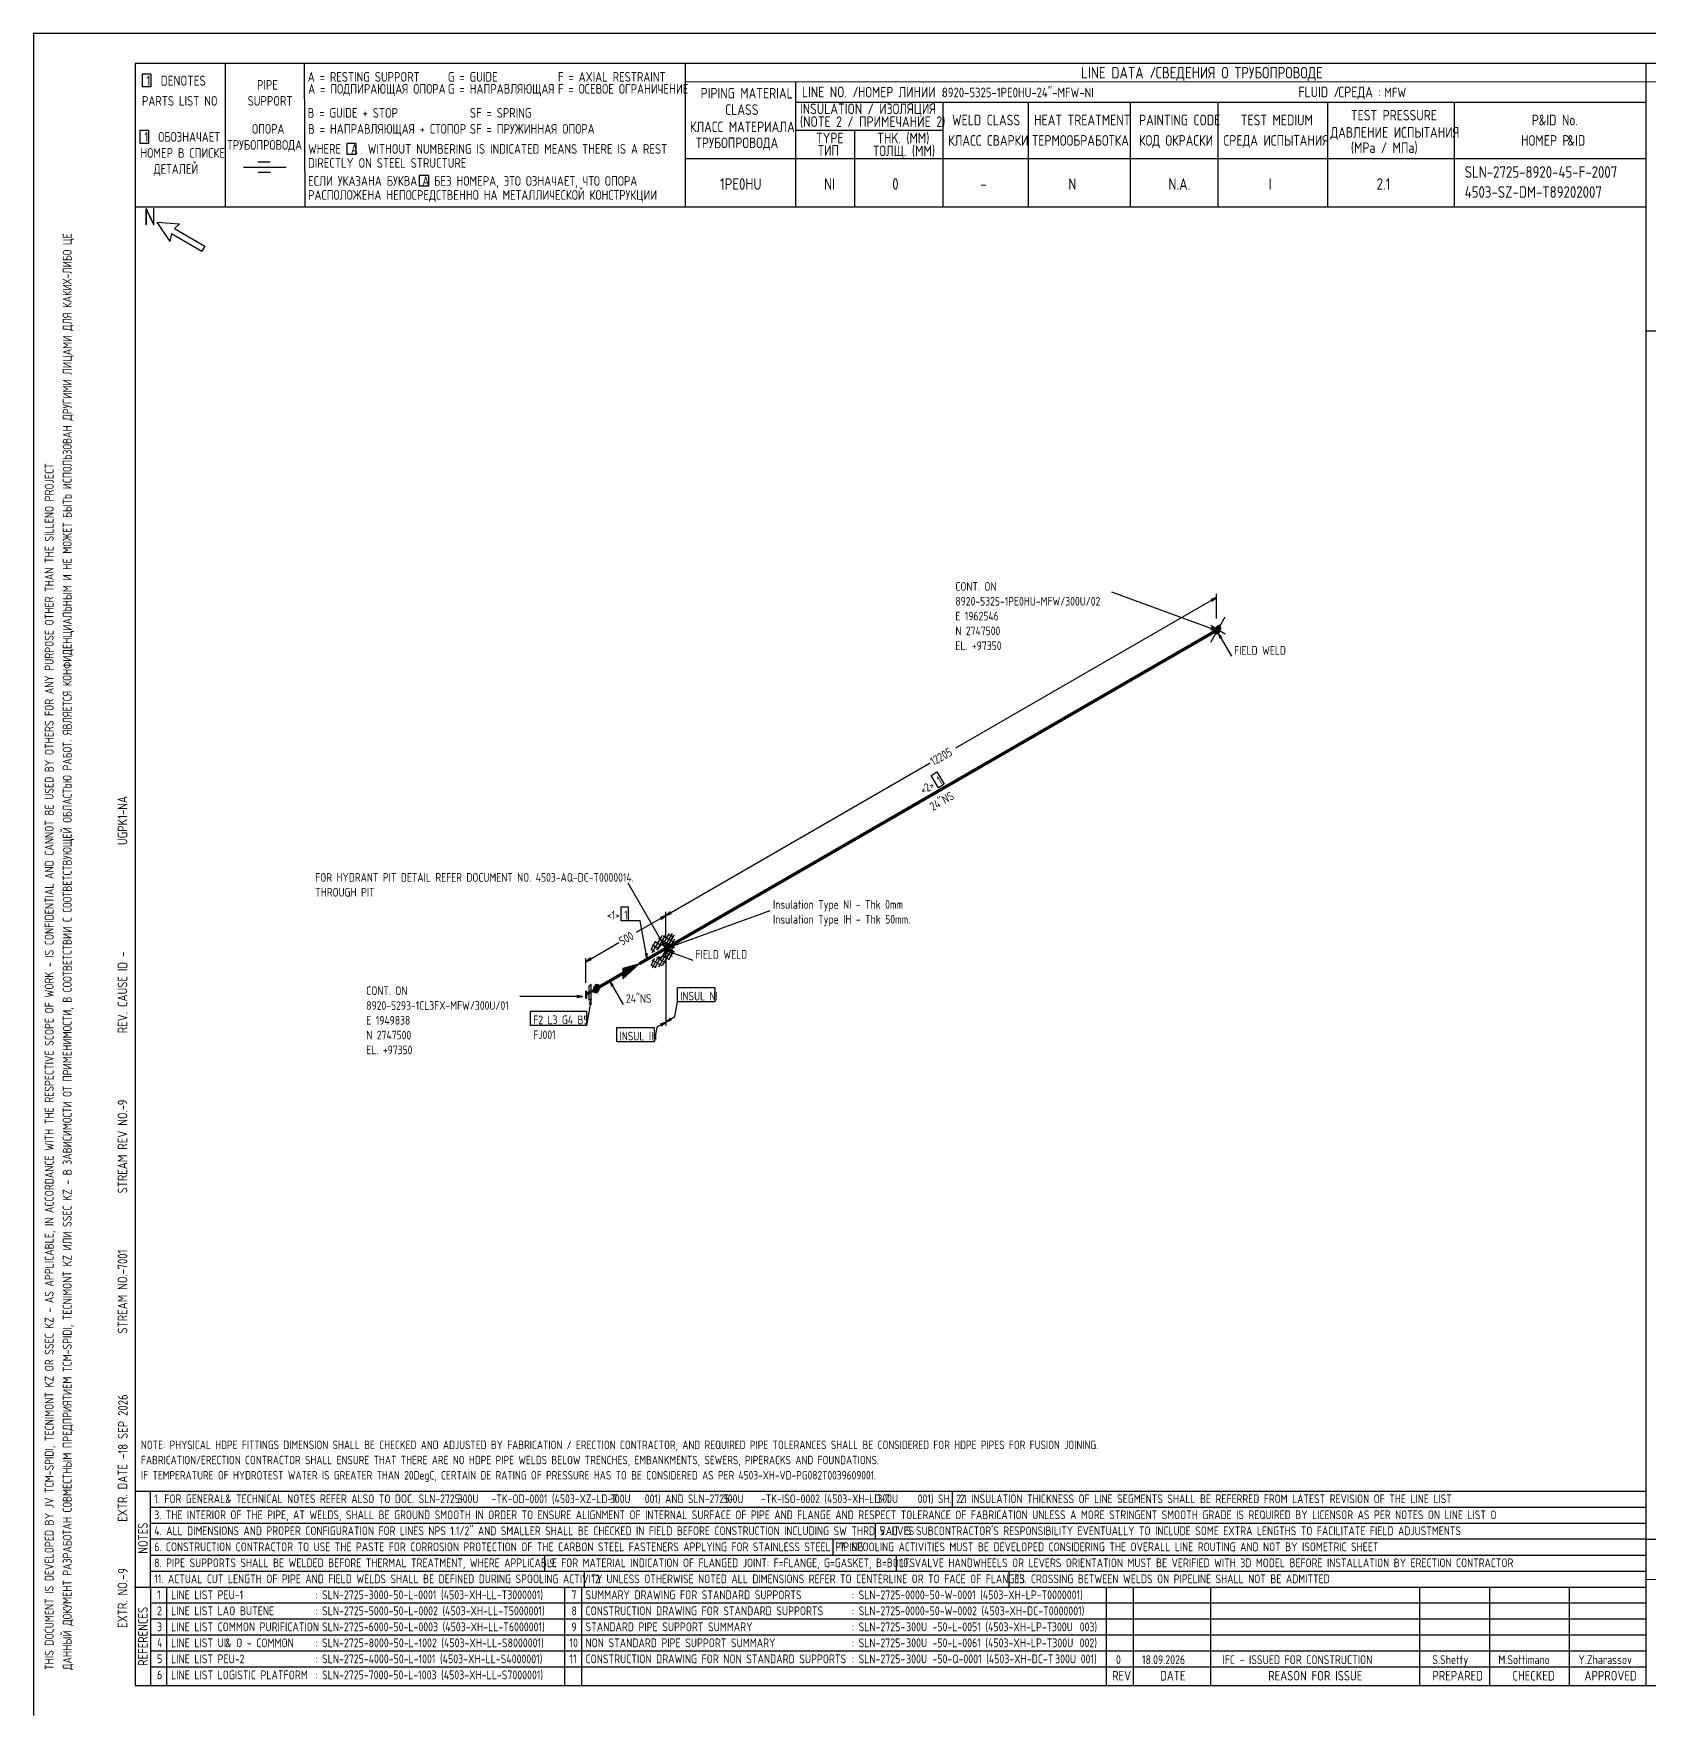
# Model space of a CAD drawing. Extents: x -1005 to 607, y -998 to 420.
# Drawn here: x 0 to 403.3, y 0 to 420 of the extents above; entities that cross this region are included whole.
import ezdxf

# ---------------------------------------------------------------- set-up
doc = ezdxf.new("R2010")
doc.units = 0
doc.styles.add('TTFN17', font='GOST type A')

msp = doc.modelspace()

# ---------------------------------------------------------------- linework, layer by layer
at = {"layer": 'GT_1', "flags": 128}
for points in [[(0, 420), (0, 0)], [(594, 420), (0, 420)], [(589.1, 412.5), (25.4, 412.5)], [(25.4, 412.5), (25.4, 7.5)], [(47.8, 412.5), (47.8, 376.7)], [(67.6, 412.5), (67.7, 376.7)], [(162.7, 412.5), (162.7, 376.7)], [(402.7, 412.5), (402.7, 7.5)], [(29.3, 409.9), (27.1, 409.9)], [(27.1, 409.9), (27.1, 406.7)], [(29.3, 409.9), (29.3, 406.7)], [(589.1, 408), (162.7, 407.9)], [(190.3, 407.8), (190.3, 376.7)], [(29.3, 406.7), (27.1, 406.7)], [(190.3, 402.9), (402.7, 402.9)], [(227.1, 402.9), (227.1, 376.7)], [(248.4, 402.9), (248.4, 376.8)], [(273.9, 402.9), (273.9, 376.7)], [(295.8, 402.9), (295.8, 376.7)], [(323.2, 402.9), (323.2, 376.7)], [(354.8, 402.9), (354.8, 376.8)], [(28.7, 395.8), (26.5, 395.8)], [(26.5, 395.8), (26.5, 392.6)], [(28.7, 395.8), (28.7, 392.6)], [(227.1, 395.8), (190.3, 395.8)], [(205, 395.8), (205, 376.7)], [(28.7, 392.6), (26.5, 392.6)], [(80.5, 392.6), (78.2, 392.6)], [(78.2, 392.6), (78.2, 389.8)], [(80.5, 392.6), (80.5, 389.8)], [(63.1, 386.6), (52.4, 386.6)], [(59.1, 387.9), (56, 387.9)], [(80.5, 389.8), (78.2, 389.8)], [(230.2, 388.7), (162.7, 388.7)], [(402.7, 388.7), (226.9, 388.7)], [(59.2, 385.3), (56.1, 385.3)], [(98.6, 384.6), (96.3, 384.6)], [(96.3, 384.6), (96.3, 381.9)], [(98.6, 384.6), (98.6, 381.9)], [(98.6, 381.9), (96.3, 381.9)], [(402.7, 376.7), (25.4, 376.7)], [(30.8, 372.9), (34, 368.1)], [(30.8, 372.9), (36.4, 372.5)], [(34.4, 370.1), (34, 368.1)], [(34.4, 370.1), (42, 365.7)], [(36.4, 372.5), (35.2, 371.3)], [(35.2, 371.3), (42.8, 366.9)], [(42.8, 366.9), (42, 365.7)], [(402.7, 345.75), (589, 345.75)], [(295.43, 279.2), (230.25, 241.55)], [(295.43, 270.95), (269.32, 280.48)], [(294.3, 278.23), (295.43, 279.2), (294, 278.68)], [(295.43, 273.95), (295.43, 280.1)], [(294, 268.02), (297.6, 274.32)], [(293.93, 271.18), (295.43, 270.95), (294.15, 271.7)], [(294, 272.23), (297.6, 270.12)], [(295.43, 270.12), (296.18, 270.5), (296.55, 271.55), (296.18, 272.23), (295.43, 271.77), (295.05, 270.73), (295.43, 270.12)], [(295.08, 270.8), (296.28, 270.8)], [(295.13, 270.6), (296.21, 270.6)], [(295.15, 271), (296.35, 271)], [(295.22, 271.2), (296.43, 271.2)], [(295.25, 270.4), (295.98, 270.4)], [(295.29, 271.4), (296.5, 271.4)], [(295.36, 271.6), (296.52, 271.6)], [(295.47, 271.8), (296.41, 271.8)], [(295.8, 272), (296.3, 272)], [(296.77, 269.23), (295.8, 270.35), (296.32, 268.93)], [(295.8, 270.35), (299.18, 264.5)], [(157.88, 199.78), (223.88, 237.88)], [(224.18, 234.72), (225.6, 235.62), (227.4, 232.55), (225.97, 231.65), (224.18, 234.72)], [(157.88, 191.53), (148.5, 207.8)], [(146.78, 201.95), (148.5, 201.95), (148.5, 198.43), (146.78, 198.43), (146.78, 201.95)], [(153.22, 188.82), (151.5, 198.43), (148.5, 198.43)], [(157.88, 199.78), (150.45, 195.5)], [(156.75, 198.8), (157.88, 199.78), (156.45, 199.25)], [(157.88, 191.53), (183.97, 201.05)], [(159, 200.75), (157.88, 199.78), (159.3, 200.3)], [(157.88, 194.53), (157.88, 200.68)], [(157.88, 194.53), (157.88, 200.68)], [(155.32, 193.32), (154.12, 191.22)], [(156.9, 194.68), (154.43, 190.47)], [(155.25, 193.25), (156.75, 192.35)], [(157.88, 195.12), (155.55, 191.07)], [(156.07, 194.07), (160.05, 191.75)], [(160.05, 193.85), (156.07, 186.88)], [(156.45, 188.6), (160.05, 194.9)], [(156.97, 194.75), (160.2, 192.95)], [(158.62, 195.2), (157.12, 192.57)], [(159.45, 195.28), (157.88, 192.57)], [(159.68, 194.53), (158.25, 192.05)], [(158.55, 195.2), (159.82, 194.45)], [(137.93, 188.22), (146.18, 193.03)], [(139.05, 189.2), (137.93, 188.22), (139.35, 188.75)], [(137.93, 182.97), (137.93, 189.12)], [(152.7, 190.25), (153.22, 188.82), (153.22, 190.32)], [(154.2, 191.38), (155.03, 190.78)], [(155.1, 189.05), (154.2, 187.47)], [(154.5, 192.43), (156.07, 191.53)], [(156.07, 189.43), (154.5, 186.72)], [(156.68, 189.35), (155.25, 186.88)], [(155.55, 189.28), (157.88, 187.93)], [(155.93, 189.5), (155.93, 189.5), (156.22, 189.35), (156.6, 189.35), (156.97, 189.57), (157.35, 189.88), (157.65, 190.25), (158.03, 190.78), (158.18, 191.3), (158.25, 191.75), (158.18, 192.2), (158.03, 192.5), (157.65, 192.65), (157.35, 192.65), (156.97, 192.5), (156.6, 192.28), (156.22, 191.82), (155.85, 191.3)], [(156.45, 192.8), (160.05, 190.7)], [(156.9, 192.65), (157.88, 191.53), (157.35, 192.95)], [(160.2, 192.88), (156.97, 187.25)], [(157.12, 189.57), (158.62, 188.82)], [(157.88, 190.7), (158.62, 191.07), (159, 192.12), (158.62, 192.8), (157.88, 192.35), (157.5, 191.3), (157.88, 190.7)], [(157.54, 191.4), (158.74, 191.4)], [(157.56, 191.2), (158.67, 191.2)], [(157.61, 191.6), (158.81, 191.6)], [(157.68, 191.8), (158.88, 191.8)], [(157.69, 191), (158.47, 191)], [(157.75, 192), (158.96, 192)], [(157.82, 192.2), (158.96, 192.2)], [(159.15, 192.28), (157.88, 191.53), (159.38, 191.75)], [(157.88, 190.47), (159.45, 189.57)], [(157.88, 190.03), (157.88, 172.25)], [(157.88, 190.03), (157.88, 172.25)], [(157.96, 192.4), (158.85, 192.4)], [(158.25, 191.6), (159.68, 190.62)], [(159.75, 190.7), (158.25, 190.93), (159.53, 190.18)], [(158.25, 190.93), (164.62, 188.6)], [(159.82, 190.85), (158.55, 188.6)], [(147.15, 185.3), (147.15, 183.95), (151.28, 187.7), (147.15, 186.5), (147.15, 184.1), (150.9, 187.47), (147.15, 186.43), (147.15, 184.32), (150.45, 187.25), (147.15, 186.2), (147.15, 184.47), (150.07, 186.95), (147.15, 186.05), (147.15, 184.62), (149.7, 186.8), (147.15, 185.9), (147.15, 184.78), (149.25, 186.5), (147.15, 185.75), (147.15, 185), (148.95, 186.35), (147.15, 185.53), (147.15, 185.15), (148.5, 186.05), (147.15, 185.38), (147.15, 185.3), (151.28, 187.7)], [(154.12, 187.55), (155.4, 186.8)], [(154.43, 188.68), (156.9, 187.25)], [(137.93, 180.2), (140.55, 181.7)], [(137.93, 179.97), (140.55, 181.47)], [(140.55, 181.32), (137.93, 179.82)], [(137.93, 179.07), (138.07, 179.15), (137.93, 180.88), (138.07, 180.95), (137.93, 179.07), (137.93, 180.88)], [(138.07, 180.95), (138.07, 179.15)], [(138.68, 180.43), (138.68, 178.62), (139.28, 178.93), (139.28, 182.53), (138.68, 182.22), (138.68, 180.43)], [(141.15, 181.18), (140.55, 180.35), (139.95, 180.5), (139.95, 181.78), (140.55, 182.6), (141.15, 182.45), (141.15, 181.18)], [(139.95, 181.6), (141.15, 181.6)], [(139.95, 181.4), (141.15, 181.4)], [(139.95, 181.2), (141.15, 181.2)], [(139.95, 181), (141.02, 181)], [(139.95, 180.8), (140.88, 180.8)], [(139.95, 180.6), (140.73, 180.6)], [(139.97, 181.8), (141.15, 181.8)], [(140.11, 182), (141.15, 182)], [(140.26, 182.2), (141.15, 182.2)], [(140.41, 182.4), (141.15, 182.4)], [(144.82, 182.3), (143.85, 183.43), (144.38, 182)], [(143.85, 183.43), (147.22, 177.57)], [(160.8, 181.78), (170.1, 181.78), (170.1, 178.18), (160.8, 178.18), (160.8, 181.78)], [(137.18, 179.53), (121.42, 179.53)], [(135.68, 179.3), (137.18, 179.53), (135.68, 179.75)], [(139.28, 178.93), (138.07, 172.25)], [(139.28, 177.43), (139.28, 178.93), (138.75, 177.5)], [(160.12, 174.5), (160.8, 178.18)], [(124.12, 175.85), (138.07, 175.85), (138.07, 172.25), (124.12, 172.25), (124.12, 175.85)], [(157.88, 173.15), (155.62, 171.88)], [(156.75, 172.18), (157.88, 173.15), (156.45, 172.62)], [(157.88, 173.15), (160.12, 174.5)], [(159, 174.12), (157.88, 173.15), (159.3, 173.68)], [(145.65, 171.8), (154.95, 171.8), (154.95, 168.2), (145.65, 168.2), (145.65, 171.8)], [(155.62, 171.88), (154.95, 168.2)], [(25.3, 56), (402.7, 56)], [(29.1, 56), (29.2, 7.5)], [(229.4, 56), (229.4, 52)], [(29.1, 52), (402.7, 52)], [(29.1, 48), (402.7, 48)], [(210.2, 48), (210.2, 44)], [(402.7, 44), (29.1, 44)], [(199.6, 44), (199.6, 40)], [(402.7, 44), (589.1, 44)], [(29.2, 40), (402.7, 40)], [(127.6, 40), (127.6, 36)], [(215.4, 40), (215.4, 36)], [(29.1, 36), (402.7, 36)], [(137.5, 36), (137.5, 32)], [(243.6, 36), (243.6, 32)], [(402.7, 34), (589.1, 33.9)], [(25.2, 32), (402.7, 32)], [(33.2, 32), (33.2, 7.6)], [(132.6, 32), (132.6, 7.6)], [(136.8, 32), (136.8, 7.6)], [(267.9, 32), (267.9, 7.5)], [(274.6, 32), (274.6, 7.5)], [(293.9, 32), (293.9, 7.5)], [(346.1, 32), (346.1, 7.5)], [(363.6, 32), (363.6, 7.5)], [(383.5, 32), (383.5, 7.5)], [(402.7, 28), (29.5, 28)], [(402.7, 24), (29.1, 24)], [(402.7, 20), (29.1, 20)], [(402.7, 16), (29.1, 16)], [(402.7, 12), (29.2, 12)], [(25.4, 7.5), (589.1, 7.5)], [(0, 0), (0, 0)]]:
    msp.add_lwpolyline(points, dxfattribs=at)
at = {"layer": 'GT_1', "const_width": 0.8, "flags": 128}
for points in [[(157.88, 191.53), (295.43, 270.95)], [(151.28, 187.7), (157.88, 191.53)], [(140.55, 181.47), (147.15, 185.3)]]:
    msp.add_lwpolyline(points, dxfattribs=at)

# ---------------------------------------------------------------- texts
at = {"layer": 'GT_1', "style": 'TTFN17'}
for s, height, p in [('LINE DATA /', 2.8875, (261.63, 408.8)), ('СВЕДЕНИЯ О ТРУБОПРОВОДЕ', 2.8875, (280.23, 408.8)), (' 1  DENOTES', 2.5025, (26.88, 407)), (' PIPE', 2.406, (54.56, 406)), ('A = RESTING SUPPORT', 2.4062, (68.46, 408)), ('A = ПОДПИРАЮЩАЯ ОПОРА', 2.4062, (68.56, 405)), ('G = GUIDE', 2.406, (103.46, 408)), ('G = НАПРАВЛЯЮЩАЯ', 2.4062, (103.46, 405)), ('F = AXIAL RESTRAINT', 2.4062, (130.96, 408)), ('F = ОСЕВОЕ ОГРАНИЧЕНИЕ', 2.4062, (130.96, 405)), ('PARTS LIST NO', 2.4062, (27.06, 402)), ('SUPPORT', 2.406, (53.46, 402)), ('PIPING MATERIAL', 2.6469, (166.6, 403.8)), ('LINE NO. /', 2.647, (191.9, 404.1)), ('НОМЕР ЛИНИИ :', 2.5987, (205.89, 404.1)), ('8920-5325-1PE0HU-24"-MFW-NI', 2.4062, (226.86, 404.1)), ('FLUID /', 2.647, (315.9, 404.1)), ('СРЕДА :', 2.647, (325.9, 404.1)), ('MFW', 2.406, (337.36, 404.1)), ('B = GUIDE + STOP', 2.4062, (68.46, 399)), ('SF = SPRING', 2.4062, (108.96, 399)), ('CLASS', 2.647, (172.7, 399.7)), ('(NOTE 2 / ПРИМЕЧАНИЕ 2)', 2.6469, (191.4, 396.7)), ('INSULATION / ИЗОЛЯЦИЯ', 2.6469, (191.4, 399.9)), ('WELD CLASS', 2.647, (229.4, 397.1)), ('HEAT TREATMENT', 2.6469, (249.9, 397.1)), ('PAINTING CODE', 2.6469, (276.1, 397.1)), ('TEST MEDIUM', 2.6469, (301.5, 397.1)), ('TEST PRESSURE', 2.6469, (329, 398.3)), ('P', 2.65, (374.2, 397.1)), ('&ID No.', 2.647, (375.91, 397.1)), (' 1  ОБОЗНАЧАЕТ', 2.4062, (26.46, 393)), ('ОПОРА', 2.406, (54.56, 395)), ('B = НАПРАВЛЯЮЩАЯ + СТОПОР', 2.4062, (68.56, 395)), ('SF = ПРУЖИННАЯ ОПОРА', 2.4062, (108.96, 395)), ('КЛАСС МАТЕРИАЛА', 2.6469, (163.9, 395.4)), ('TYPE', 2.647, (195.4, 392.6)), ('THK. (MM)', 2.647, (210.7, 392.6)), ('ДАВЛЕНИЕ ИСПЫТАНИЯ', 2.6469, (323.9, 394)), ('НОМЕР В СПИСКЕ', 2.4062, (26.66, 389)), ('ТРУБОПРОВОДА', 2.4062, (48.36, 391)), ('WHERE  A  WITHOUT NUMBERING IS INDICATED MEANS THERE IS A REST', 2.4062, (68.56, 390)), ('ТРУБОПРОВОДА', 2.6469, (165.4, 391.4)), ('ТИП', 2.647, (195.9, 389.5)), ('ТОЛЩ. (ММ)', 2.647, (209.7, 389.4)), ('КЛАСС СВАРКИ', 2.6469, (228.4, 392)), ('ТЕРМООБРАБОТКА', 2.6469, (249.4, 392)), ('КОД ОКРАСКИ', 2.6469, (276.1, 392)), ('СРЕДА ИСПЫТАНИЯ', 2.6469, (297.2, 392)), ('(MPa / МПа)', 2.6469, (329, 390.2)), ('НОМЕР P', 2.647, (371.5, 392)), ('&ID', 2.647, (383.1, 392)), ('ДЕТАЛЕЙ', 2.406, (29.96, 385)), ('DIRECTLY ON STEEL STRUCTURE', 2.4062, (68.56, 386.5)), ('SLN-2725-8920-45-F-2007', 2.8875, (357.43, 384)), ('ЕСЛИ УКАЗАНА БУКВА A БЕЗ НОМЕРА, ЭТО ОЗНАЧАЕТ, ЧТО ОПОРА', 2.4062, (68.56, 382)), ('1PE0HU', 2.888, (171.43, 381)), ('NI', 2.888, (197.43, 381)), ('0', 2.89, (214.43, 381)), ('-', 2.89, (236.43, 381)), ('N', 2.89, (258.43, 381)), ('N.A.', 2.888, (283.43, 381)), ('I', 2.89, (308.43, 381)), ('2.1', 2.888, (335.43, 381)), ('РАСПОЛОЖЕНА НЕПОСРЕДСТВЕННО НА МЕТАЛЛИЧЕСКОЙ КОНСТРУКЦИИ', 2.4062, (68.56, 378.5)), ('4503-SZ-DM-T89202007', 2.8875, (357.43, 379)), ('N', 4.33, (27.55, 372.1)), ('CONT. ON', 2.166, (230.22, 280.85)), ('8920-5325-1PE0HU-MFW/300U/02', 2.1656, (230.22, 277.15)), ('E 1962546', 2.166, (230.22, 273.45)), ('N 2747500', 2.166, (230.22, 269.76)), ('EL. +97350', 2.166, (230.22, 266.06)), ('FIELD WELD', 2.166, (299.88, 264.88)), ('FOR HYDRANT PIT DETAIL REFER DOCUMENT NO. 4503-AQ-DC-T0000014.', 2.1656, (70.34, 208.18)), ('THROUGH PIT', 2.1656, (70.34, 204.48)), ('Insulation Type NI - Thk 0mm', 2.1656, (184.68, 201.43)), ('<1>', 2.166, (143.16, 198.8)), ('1', 2.17, (147.52, 198.8)), ('Insulation Type IH - Thk 50mm.', 2.1656, (184.68, 197.73)), ('FIELD WELD', 2.166, (165.32, 188.97)), ('CONT. ON', 2.166, (83.09, 179.9)), ('INSUL NI', 2.166, (161.5, 178.55)), ('8920-5293-1CL3FX-MFW/300U/01', 2.1656, (83.09, 176.2)), ('24"NS', 2.166, (147.93, 177.95)), ('E 1949838', 2.166, (83.09, 172.5)), ('F2 L3 G4 B5', 2.1656, (124.8, 172.62)), ('N 2747500', 2.166, (83.09, 168.81)), ('FJ001', 2.166, (124.8, 168.88)), ('INSUL IH', 2.166, (146.34, 168.57)), ('EL. +97350', 2.166, (83.09, 165.11)), ('NOTE: PHYSICAL HDPE FITTINGS DIMENSION SHALL BE CHECKED AND ADJUSTED BY FABRICATION / ERECTION CONTRACTOR, AND REQUIRED PIPE TOLERANCES SHALL BE CONSIDERED FOR HDPE PIPES FOR FUSION JOINING.', 2.1175, (26.82, 66.5)), ('FABRICATION/ERECTION CONTRACTOR SHALL ENSURE THAT THERE ARE NO HDPE PIPE WELDS BELOW TRENCHES, EMBANKMENTS, SEWERS, PIPERACKS AND FOUNDATIONS.', 2.1175, (26.82, 62.7)), ('IF TEMPERATURE OF HYDROTEST WATER IS GREATER THAN 20DegC, CERTAIN DE RATING OF PRESSURE HAS TO BE CONSIDERED AS PER 4503-XH-VD-PG082T0039609001.', 2.1175, (26.82, 58.9)), ('1. FOR GENERAL', 2.1849, (30.13, 53)), ('& TECHNICAL NOTES REFER ALSO TO DOC. SLN-2725-      -TK-OD-0001 (4503-XZ-LD-T      001) AND SLN-2725-      -TK-ISO-0002 (4503-XH-LD-T      001) SH. 2.1', 2.18487, (47.87, 53)), ('300U', 2.185, (105.93, 53)), ('300U', 2.185, (143.93, 53)), ('300U', 2.185, (172.13, 53)), ('300U', 2.185, (210.73, 53)), ('2. INSULATION THICKNESS OF LINE SEGMENTS SHALL BE REFERRED FROM LATEST REVISION OF THE LINE LIST', 2.1849, (231.33, 53)), ('3. THE INTERIOR OF THE PIPE, AT WELDS, SHALL BE GROUND SMOOTH IN ORDER TO ENSURE ALIGNMENT OF INTERNAL SURFACE OF PIPE AND FLANGE AND RESPECT TOLERANCE OF FABRICATION UNLESS A MORE STRINGENT SMOOTH GRADE IS REQUIRED BY LICENSOR AS PER NOTES ON LINE LIST O', 2.18487, (30.13, 49)), ('4. ALL DIMENSIONS AND PROPER CONFIGURATION FOR LINES NPS 1.1/2" AND SMALLER SHALL BE CHECKED IN FIELD BEFORE CONSTRUCTION INCLUDING SW THRD VALVES', 2.18487, (30.13, 45)), ("5. IT IS SUBCONTRACTOR'S RESPONSIBILITY EVENTUALLY TO INCLUDE SOME EXTRA LENGTHS TO FACILITATE FIELD ADJUSTMENTS", 2.18487, (211.33, 45)), ('6. CONSTRUCTION CONTRACTOR TO USE THE PASTE FOR CORROSION PROTECTION OF THE CARBON STEEL FASTENERS APPLYING FOR STAINLESS STEEL PIPING', 2.18487, (30.13, 41)), ('7. SPOOLING ACTIVITIES MUST BE DEVELOPED CONSIDERING THE OVERALL LINE ROUTING AND NOT BY ISOMETRIC SHEET', 2.18487, (201.33, 41)), ('8. PIPE SUPPORTS SHALL BE WELDED BEFORE THERMAL TREATMENT, WHERE APPLICABLE', 2.1849, (30.13, 37)), ('9. FOR MATERIAL INDICATION OF FLANGED JOINT: F=FLANGE, G=GASKET, B=BOLTS', 2.1849, (128.83, 37)), ('10. VALVE HANDWHEELS OR LEVERS ORIENTATION MUST BE VERIFIED WITH 3D MODEL BEFORE INSTALLATION BY ERECTION CONTRACTOR', 2.18487, (216.33, 37)), ('11. ACTUAL CUT LENGTH OF PIPE AND FIELD WELDS SHALL BE DEFINED DURING SPOOLING ACTIVITY', 2.1849, (30.13, 33)), ('12. UNLESS OTHERWISE NOTED ALL DIMENSIONS REFER TO CENTERLINE OR TO FACE OF FLANGES', 2.1849, (139.33, 33)), ('13. CROSSING BETWEEN WELDS ON PIPELINE SHALL NOT BE ADMITTED', 2.1849, (245.33, 33)), ('1', 2.21, (30.83, 29)), ('LINE LIST PEU-1', 2.2138, (34.33, 29)), (': SLN-2725-3000-50-L-0001 (4503-XH-LL-T3000001)', 2.2138, (70.33, 29)), ('7', 2.21, (134.33, 29)), ('SUMMARY DRAWING FOR STANDARD SUPPORTS', 2.2138, (137.83, 29)), (': SLN-2725-0000-50-W-0001 (4503-XH-LP-T0000001)', 2.2138, (204.33, 29)), ('2', 2.21, (30.83, 25)), ('LINE LIST LAO BUTENE', 2.2138, (34.33, 25)), (': SLN-2725-5000-50-L-0002 (4503-XH-LL-T5000001)', 2.2138, (70.33, 25)), ('8', 2.21, (134.33, 25)), ('CONSTRUCTION DRAWING FOR STANDARD SUPPORTS', 2.2138, (137.83, 25)), (': SLN-2725-0000-50-W-0002 (4503-XH-DC-T0000001)', 2.2138, (204.33, 25)), ('3', 2.21, (30.83, 21)), ('LINE LIST COMMON PURIFICATION', 2.2138, (34.33, 21)), (': SLN-2725-6000-50-L-0003 (4503-XH-LL-T6000001)', 2.2138, (70.33, 21)), ('9', 2.21, (134.33, 21)), ('STANDARD PIPE SUPPORT SUMMARY', 2.2138, (137.83, 21)), (': SLN-2725-      -50-L-0051 (4503-XH-LP-T      003)', 2.2138, (204.33, 21)), ('300U', 2.214, (217.93, 21)), ('300U', 2.214, (254.33, 21)), ('4', 2.21, (30.83, 17)), ('LINE LIST UI', 2.2138, (34.33, 17)), ('& O - COMMON', 2.2138, (47.85, 17)), (': SLN-2725-8000-50-L-1002 (4503-XH-LL-S8000001)', 2.2138, (70.33, 17)), ('10', 2.214, (133.83, 17)), ('NON STANDARD PIPE SUPPORT SUMMARY', 2.2138, (137.83, 17)), (': SLN-2725-      -50-L-0061 (4503-XH-LP-T      002)', 2.2138, (204.33, 17)), ('300U', 2.214, (217.93, 17)), ('300U', 2.214, (254.43, 17)), ('5', 2.21, (30.83, 13)), ('LINE LIST PEU-2', 2.2138, (34.33, 13)), (': SLN-2725-4000-50-L-1001 (4503-XH-LL-S4000001)', 2.2138, (70.33, 13)), ('11', 2.214, (133.83, 13)), ('CONSTRUCTION DRAWING FOR NON STANDARD SUPPORTS', 2.2138, (137.83, 13)), (': SLN-2725-      -50-Q-0001 (4503-XH-DC-T      001)', 2.2138, (204.33, 13)), ('300U', 2.214, (217.93, 13)), ('300U', 2.214, (255.13, 13)), ('0', 2.21, (270.33, 12.8)), ('18.09.2026', 2.214, (276.83, 12.8)), ('IFC - ISSUED FOR CONSTRUCTION', 2.2138, (296.93, 12.8)), ('S.Shetty', 2.214, (349.33, 12.8)), ('M.Sottimano', 2.2138, (365.83, 12.8)), ('Y.Zharassov', 2.2138, (385.83, 12.8)), ('6', 2.21, (30.83, 9)), ('LINE LIST LOGISTIC PLATFORM', 2.2138, (34.33, 9)), (': SLN-2725-7000-50-L-1003 (4503-XH-LL-S7000001)', 2.2138, (70.33, 9)), ('REV', 2.406, (269.36, 8.7)), ('DATE', 2.406, (281.36, 8.7)), ('REASON FOR ISSUE', 2.4062, (308.36, 8.7)), ('PREPARED', 2.406, (349.36, 8.7)), ('CHECKED', 2.406, (369.36, 8.7)), ('APPROVED', 2.406, (387.36, 8.7))]:
    msp.add_text(s, height=height, dxfattribs=at).set_placement(p)
for s, height, rotation, p in [('ДАННЫЙ ДОКУМЕНТ РАЗРАБОТАН СОВМЕСТНЫМ ПРЕДПРИЯТИЕМ TCM-SPIDI, TECNIMONT KZ ИЛИ SSEC KZ - В ЗАВИСИМОСТИ ОТ ПРИМЕНИМОСТИ, В СООТВЕТСТВИИ С СООТВЕТСТВУЮЩЕЙ ОБЛАСТЬЮ РАБОТ. ЯВЛЯЕТСЯ КОНФИДЕНЦИАЛЬНЫМ И НЕ МОЖЕТ БЫТЬ ИСПОЛЬЗОВАН ДРУГИМИ ЛИЦАМИ ДЛЯ КАКИХ-ЛИБО ЦЕ', 2.21375, 90, (9.5, 11.33)), ('THIS DOCUMENT IS DEVELOPED BY JV TCM-SPIDI, TECNIMONT KZ OR SSEC KZ - AS APPLICABLE, IN ACCORDANCE WITH THE RESPECTIVE SCOPE OF WORK - IS CONFIDENTIAL AND CANNOT BE USED BY OTHERS FOR ANY PURPOSE OTHER THAN THE SILLENO PROJECT', 2.21375, 90, (5, 11.33)), ('12205', 2.166, 30, (224.73, 237.08)), ('<2>', 2.166, 30, (222.19, 229.93)), ('1', 2.17, 30, (226.37, 232.34)), ('UGPK1-NA', 2.406, 90, (23.4, 217.36)), ('24"NS', 2.166, 30, (224.58, 225.8)), ('500', 2.166, 30, (146.99, 192.18)), ('REV. CAUSE ID -', 2.4062, 90, (23.4, 170.36)), ('9', 2.41, 90, (23.4, 152.36)), ('STREAM REV NO.-', 2.4062, 90, (23.4, 130.36)), ('7001', 2.406, 90, (23.4, 111.36)), ('STREAM NO.-', 2.4062, 90, (23.4, 95.36)), ('18 SEP 2026', 2.4062, 90, (23.5, 65.36)), ('EXTR. DATE -', 2.4062, 90, (23.4, 48.36)), ('NOTES', 2.406, 90, (28.5, 40.36)), ('EXTR. NO.-', 2.406, 90, (23.4, 21.86)), ('9', 2.41, 90, (23.5, 35.36)), ('REFERENCES', 2.406, 90, (28.5, 12.36))]:
    msp.add_text(s, height=height, rotation=rotation, dxfattribs=at).set_placement(p)

doc.saveas('drawing.dxf')
